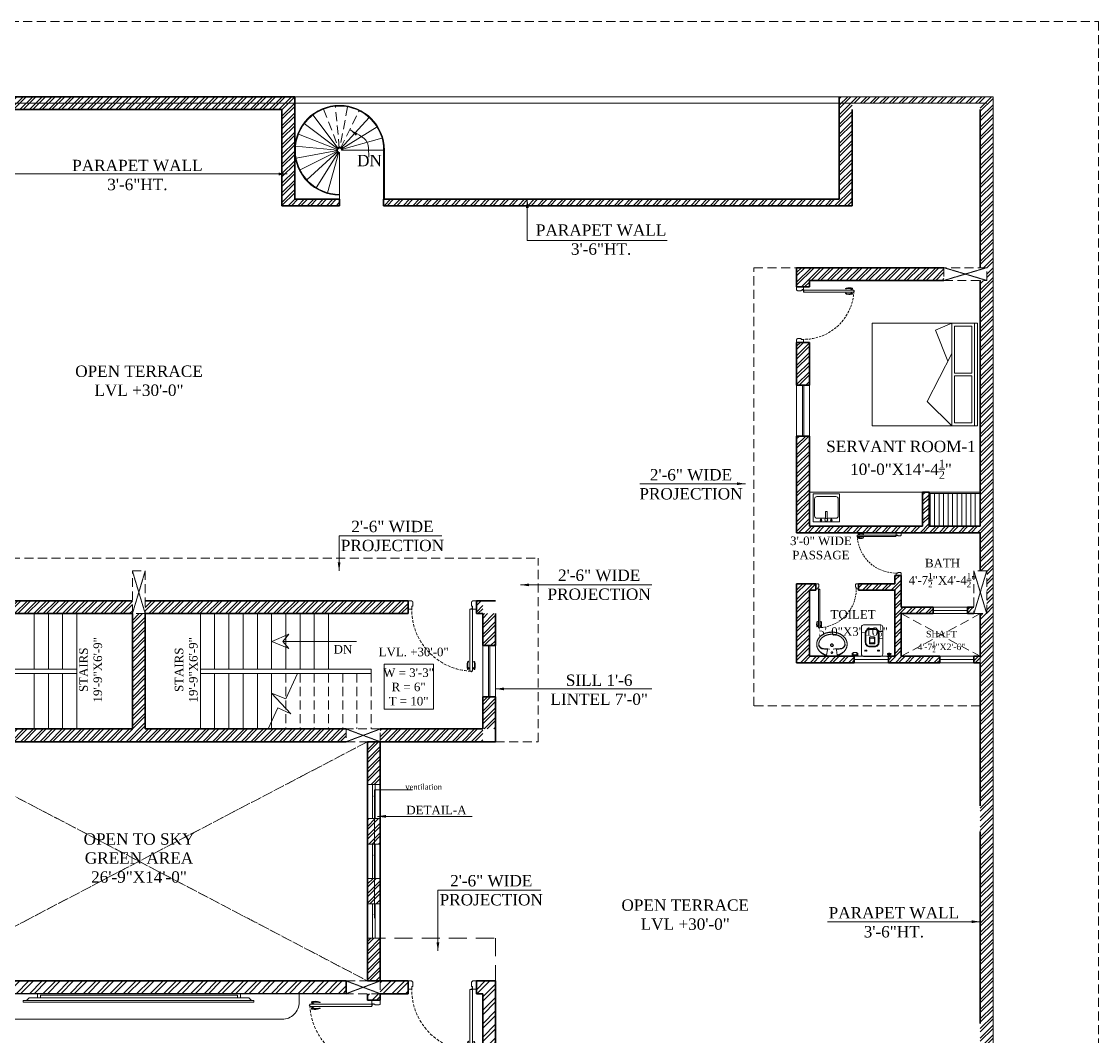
# Model space of a CAD drawing. Header units: inches. Extents: x -61 to 4103, y -308 to 989.
# Drawn here: x 3347 to 4103, y 276 to 989 of the extents above; entities that cross this region are included whole.
import ezdxf

# ---------------------------------------------------------------- set-up
doc = ezdxf.new("R2010")
doc.units = ezdxf.units.IN
doc.set_wipeout_variables(frame=1)
for name, pattern in [('$0$$0$$0$HIDDEN', [9.525, 6.35, -3.175]), ('$2$$0$HIDDEN', [0.375, 0.25, -0.125]), ('AR-01-R0-COLUMN  LAYOUT$0$$0$HIDDEN', [0.375, 0.25, -0.125]), ('AR-01-R0-COLUMN  LAYOUT$0$$2$$0$HIDDEN', [0.375, 0.25, -0.125]), ('AR-01-R0-COLUMN LAYOUT$0$HIDDEN', [9.525, 6.35, -3.175])]:
    doc.linetypes.add(name, pattern=pattern)
doc.layers.get('0').update_dxf_attribs({"lineweight": 0})
for name, color, linetype, lineweight in [('A-DOOR', 34, 'Continuous', 13), ('A-FIXTURE', 30, 'Continuous', 13), ('A-HATCH', 8, 'Continuous', 0), ('A-PROJECTION', 4, '$0$$0$$0$HIDDEN', 9), ('A-RAILING', 120, 'Continuous', 13), ('A-STAIR', 5, 'Continuous', 9), ('A-TEXT', 2, 'Continuous', 13), ('A-WALL', 1, 'Continuous', 35), ('A-WINDOW', 4, 'Continuous', 9), ('AR-01-R0-COLUMN  LAYOUT$0$A-COMMON WALL', 1, 'Continuous', 0), ('AR-01-R0-COLUMN  LAYOUT$0$A-HIDDEN', 8, 'AR-01-R0-COLUMN  LAYOUT$0$$2$$0$HIDDEN', 9), ('AR-01-R0-COLUMN  LAYOUT$0$S-COLUMN TERRACE FLOOR HIDDEN', 8, 'AR-01-R0-COLUMN  LAYOUT$0$$0$HIDDEN', 9), ('AR-01-R0-COLUMN LAYOUT$0$S-BEAM PLINTH', 3, 'AR-01-R0-COLUMN LAYOUT$0$HIDDEN', 9)]:
    doc.layers.add(name, color=color, linetype=linetype, lineweight=lineweight)
doc.layers.add('A-FURNITURE', color=35, linetype='Continuous', lineweight=13, true_color=0xab6a54)
doc.styles.add('$0$$0$STYLE1', font='romantic.ttf', dxfattribs={"height": 6})
doc.styles.add('$1$$0$STYLE1', font='romantic.ttf', dxfattribs={"height": 6})
doc.styles.get("Standard").update_dxf_attribs({"font": 'arial.ttf', "height": 9})
doc.dimstyles.get("Standard").update_dxf_attribs({"dimtxt": 18, "dimasz": 6, "dimexe": 0, "dimexo": 6, "dimgap": 0.09, "dimtad": 0, "dimtih": 1, "dimtoh": 1, "dimdec": 1, "dimzin": 0, "dimdsep": 46, "dimlunit": 4, "dimtxsty": 'Standard', "dimblk": 'OBLIQUE', "dimcen": 0.09, "dimclrd": 256, "dimclre": 256, "dimclrt": 256, "dimadec": 0, "dimazin": 0, "dimtfac": 1, "dimtdec": 1, "dimtofl": 0, "dimtmove": 1, "dimatfit": 3, "dimfxl": 1, "dimtolj": 1, "dimtzin": 0, "dimlwd": -1, "dimlwe": -1, "dimarcsym": 0})
pattern_1 = [(45, (2829.263, -0.0001), (-3.367596, 3.367596), []), (45, (2831.508, -0.0001), (-3.367596, 3.367596), [])]

# ---------------------------------------------------------------- blocks, each defined once
blk = doc.blocks.new('$1$$0$handle_')
for p, q in [((-0.75, 0), (0.75, 0)), ((-3.84, -0.87), (-3.85, -0.92)), ((-0.75, -0.13), (-0.75, 0)), ((-0.75, -0.13), (0.75, -0.13)), ((-0.31, -0.13), (-0.31, -0.13)), ((0.3, -0.96), (-0.3, -0.96)), ((-0.29, -0.15), (0.29, -0.15)), ((-0.25, -0.9), (-0.25, -0.15)), ((-0.25, -0.9), (0.25, -0.9)), ((0.25, -0.9), (0.25, -0.15)), ((0.3, -0.96), (0.34, -0.95)), ((0.31, -0.13), (0.31, -0.13)), ((0.65, -1.05), (0.65, -1.23)), ((0.75, -0.13), (0.75, 0))]:
    blk.add_line(p, q)
for centre, radius, start, end in [((-3.78, -0.93), 0.0769, 167.6781, 262.0686), ((-3.77, -0.88), 0.0769, 88.2493, 167.6781), ((-0.3, -1.42), 0.464, 90.2821, 130.7273), ((-0.29, -0.13), 0.0185, 180, 270), ((-0.25, -0.96), 0.0532, 90, 180), ((0.25, -0.96), 0.0532, 0, 90), ((0.29, -0.13), 0.0185, 270, 360), ((0.42, -1.42), 0.478, 67.3956, 98.7522), ((0.57, -1.23), 0.0769, 278.1759, 360), ((0.57, -1.05), 0.0769, 360, 67.3956)]:
    blk.add_arc(centre, radius, start, end)
for points, knots in [([(0.58, -1.31), (0.24, -1.36), (-0.53, -1.5), (-2.81, -1.58), (-3.62, -1.04), (-3.78, -1.01), (-3.79, -1.01)], [0.064651, 0.064651, 0.064651, 0.064651, 0.450521, 1.832326, 2.246212, 2.27179, 2.27179, 2.27179, 2.27179]), ([(-0.6, -1.07), (-0.61, -1.07), (-0.62, -1.07), (-0.77, -1.09), (-0.93, -1.1), (-2.42, -1.12), (-2.75, -1.11), (-3.06, -1.04), (-3.11, -1.02), (-3.21, -0.99), (-3.25, -0.97), (-3.37, -0.91), (-3.43, -0.88), (-3.56, -0.84), (-3.61, -0.82), (-3.7, -0.81), (-3.73, -0.81), (-3.77, -0.81)], [0.667145, 0.667145, 0.667145, 0.667145, 0.681098, 0.681098, 1.004571, 1.004571, 1.651515, 1.651515, 1.812419, 1.812419, 1.988171, 1.988171, 2.163922, 2.163922, 2.251194, 2.251194, 2.323653, 2.323653, 2.323653, 2.323653])]:
    blk.add_open_spline(points, degree=3, knots=knots)
blk = doc.blocks.new("$1$$0$d3'")
at = {"layer": 'A-DOOR'}
for p, q in [((-3.36, 4.49), (-3.36, 37.09)), ((-2.11, 37.09), (-3.36, 37.09)), ((-2.58, 37.09), (-2.58, 37.43)), ((-2.11, 4.49), (-2.11, 37.09)), ((-36, 0), (-36, 4.4)), ((-34.03, 4.4), (-36, 4.4)), ((-34.03, 0), (-36, 0)), ((-34.03, 4.4), (-34.03, 2.9)), ((-34.03, 2.9), (-33.53, 2.9)), ((-34.03, 0.14), (-34.03, 0)), ((-33.53, 0.5), (-33.67, 0.5)), ((-33.53, 2.9), (-33.53, 0.5)), ((-3.36, 4.49), (-2.11, 4.49)), ((-2.03, 2.9), (-2.53, 2.9)), ((-2.53, 2.9), (-2.53, 0.5)), ((-2.53, 0.5), (-2.4, 0.5)), ((-2.03, 4.4), (-2.03, 2.9)), ((-2.03, 0.14), (-2.03, 0)), ((-2.03, 0), (0, 0)), ((-2, 4.4), (0, 4.4)), ((-0.75, 4.4), (-0.75, 4.4)), ((-0.75, 4.4), (-0.75, 4.4)), ((0, 0), (0, 4.4))]:
    blk.add_line(p, q, dxfattribs=at)
at = {"layer": 'A-DOOR', "lineweight": -3}
for p, q in [((-35.5, 4.4), (-35.5, 4.4)), ((-2.08, 4.49), (-2.95, 4.49)), ((-2.95, 4.47), (-2.95, 4.49)), ((-2.08, 4.47), (-2.95, 4.47)), ((-2.02, 4.41), (-2.02, 3.54)), ((-2.02, 3.54), (-2, 3.54)), ((-2, 4.41), (-2, 3.54))]:
    blk.add_line(p, q, dxfattribs=at)
blk.add_circle((-2.02, 4.47), 0.0663, dxfattribs=at)
at = {"layer": 'A-DOOR', "linetype": '$2$$0$HIDDEN', "ltscale": 6}
blk.add_arc((-1.47, 4.55), 32.56, 92.2361, 180.2684, dxfattribs=at)
at = {"layer": 'A-DOOR'}
for centre, radius, start, end in [((-2.58, 37.09), 0.337, 90, 180), ((-34.03, 0.5), 0.362, 270, 0), ((-2.03, 0.5), 0.362, 180, 270)]:
    blk.add_arc(centre, radius, start, end, dxfattribs=at)
at = {"layer": 'A-DOOR', "extrusion": (0, 0, -1), "zscale": -1, "rotation": 90}
blk.add_blockref('$1$$0$handle_', (3.36, 35.59), dxfattribs=at)
at = {"layer": 'A-DOOR', "rotation": 90}
blk.add_blockref('$1$$0$handle_', (-2.11, 35.59), dxfattribs=at)
blk = doc.blocks.new('_Oblique')
at = {"color": 0, "linetype": 'ByBlock', "lineweight": -2}
blk.add_line((-0.5, -0.5), (0.5, 0.5), dxfattribs=at)
blk = doc.blocks.new('A$C06385EDA')
at = {"color": 2}
for p, q in [((0, 10), (4.17, 5)), ((11.84, 5), (0, 10)), ((0, 0), (4.17, 5)), ((11.84, 5), (0, 0))]:
    blk.add_line(p, q, dxfattribs=at)
blk = doc.blocks.new('$0$A$C416C59BA')
at = {"layer": 'A-FIXTURE'}
for p, q in [((0.53, 0), (0.53, 0.6)), ((0.53, 0.6), (1.092, 0.6)), ((0.56, 0.47), (0.56, 0.11)), ((0.61, 0.52), (0.793, 0.52)), ((0.689, 0.576), (0.726, 0.576)), ((0.689, 0.576), (0.704, 0.525)), ((0.704, 0.525), (0.712, 0.525)), ((0.726, 0.576), (0.712, 0.525)), ((0.793, 0.535), (0.793, 0.377)), ((0.833, 0.377), (0.833, 0.535)), ((0.833, 0.52), (1.012, 0.52)), ((0.907, 0.576), (0.921, 0.525)), ((0.944, 0.576), (0.907, 0.576)), ((0.929, 0.525), (0.921, 0.525)), ((0.944, 0.576), (0.929, 0.525)), ((1.062, 0.47), (1.062, 0.11)), ((1.092, 0), (1.092, 0.6)), ((0.793, 0.377), (0.833, 0.377)), ((1.012, 0.06), (0.61, 0.06)), ((0.53, 0), (1.092, 0))]:
    blk.add_line(p, q, dxfattribs=at)
blk.add_circle((0.813, 0.557), 0.03, dxfattribs=at)
for centre, start, end in [((0.61, 0.47), 90, 180), ((1.012, 0.47), 0, 90), ((0.61, 0.11), 180, 270), ((1.012, 0.11), 270, 0)]:
    blk.add_arc(centre, 0.05, start, end, dxfattribs=at)
blk = doc.blocks.new('6X5 BED')
for p, q in [((51594.69, -8410.76), (51522.69, -8410.76)), ((51522.69, -8410.76), (51522.69, -8484.76)), ((51594.69, -8410.76), (51594.69, -8484.76)), ((51594.69, -8412.76), (51522.69, -8412.76)), ((51557.69, -8414.76), (51524.69, -8414.76)), ((51524.69, -8414.76), (51524.69, -8426.76)), ((51557.69, -8414.76), (51557.69, -8426.76)), ((51559.69, -8414.76), (51559.69, -8426.76)), ((51592.69, -8414.76), (51559.69, -8414.76)), ((51592.69, -8414.76), (51592.69, -8426.76)), ((51557.69, -8426.76), (51524.69, -8426.76)), ((51592.69, -8426.76), (51559.69, -8426.76)), ((51594.69, -8428.76), (51522.69, -8428.76)), ((51527.67, -8440.3), (51522.69, -8428.76)), ((51549.3, -8431.55), (51527.67, -8440.3)), ((51577.6, -8446.05), (51543.86, -8428.76)), ((51594.69, -8428.76), (51577.6, -8446.05)), ((51594.69, -8484.76), (51522.69, -8484.76))]:
    blk.add_line(p, q)
blk = doc.blocks.new('$0$AK-BASE PLANS$0$$0$$0$aalisie dot')
at = {"ltscale": 0.6}
for p, q in [((326403.3, 156595.6), (326409.2, 156595.6)), ((326406.4, 156598.9), (326406.4, 156592.2)), ((326410.4, 156595.6), (326416.4, 156595.6)), ((326413.6, 156598.9), (326413.6, 156592.2)), ((326472.3, 156595.6), (326478.3, 156595.6)), ((326475.4, 156598.9), (326475.4, 156592.2)), ((326479.5, 156595.6), (326485.4, 156595.6)), ((326482.6, 156598.9), (326482.6, 156592.2))]:
    blk.add_line(p, q, dxfattribs=at)
for points in [[(326399.1, 156626.5), (326490.5, 156626.5, -0.414214), (326502.5, 156614.5), (326502.5, 156468.6, -0.414214), (326490.5, 156456.6), (326399.1, 156456.6, -0.414214), (326387.1, 156468.6), (326387.1, 156614.5, -0.414214)], [(326431.4, 156575.1), (326457.7, 156575.1, -0.414214), (326481.7, 156551.1), (326481.7, 156500.8, -0.414214), (326457.7, 156476.8), (326431.4, 156476.8, -0.414214), (326407.4, 156500.8), (326407.4, 156551.1, -0.414214)], [(326431.4, 156571.3), (326457.7, 156571.3, -0.414214), (326477.9, 156551.1), (326477.9, 156500.8, -0.414214), (326457.7, 156480.7), (326431.4, 156480.7, -0.414214), (326411.3, 156500.8), (326411.3, 156551.1, -0.414214)], [(326432.7, 156559.4), (326456.6, 156559.4, -0.414214), (326459.6, 156556.4), (326459.6, 156527.5, -0.414214), (326453.6, 156521.5), (326435.7, 156521.5, -0.414214), (326429.7, 156527.5), (326429.7, 156556.4, -0.414214)], [(326435.1, 156553.4), (326454.1, 156553.5, -0.415414), (326457.1, 156550.5), (326457.1, 156533.6, -0.413014), (326451.1, 156527.6), (326438.1, 156527.6, -0.415414), (326432.1, 156533.6), (326432.1, 156550.4, -0.413014)]]:
    blk.add_lwpolyline(points, format="xyb", close=True, dxfattribs=at)
for centre in [(326406.4, 156595.6), (326413.6, 156595.6), (326475.4, 156595.6), (326482.6, 156595.6)]:
    blk.add_circle(centre, 2.41, dxfattribs=at)
blk = doc.blocks.new('$0$AK-BASE PLANS$0$$0$$0$Health Faucet-plan')
for p, q in [((0, 51), (70, 51)), ((12, 44), (57, 44)), ((25, 16), (19, 16)), ((25, 10), (19, 10)), ((47, 32), (23, 32)), ((44, 16), (51, 16)), ((44, 10), (51, 10))]:
    blk.add_line(p, q)
blk.add_lwpolyline([(25, 25), (25, 0), (44, 0), (44, 25)], close=True)
for centre in [(13, 13), (35, 13), (57, 13)]:
    blk.add_circle(centre, 7.1)
for centre, start, end in [((-10, 16), 15.2551, 74.7449), ((79, 16), 105.2551, 164.7449)]:
    blk.add_arc(centre, 36.2, start, end)
blk = doc.blocks.new('$0$AK-BASE PLANS$0$$0$$0$A$C0BFF59D6')
at = {"linetype": 'Continuous'}
blk.add_wipeout([(19, 9), (75, 9), (75, 28), (71, 28), (71, 32), (93, 32), (93, 118), (38, 118), (38, 32), (61, 32), (61, 28), (56, 28), (56, 19), (19, 19), (19, 131), (56, 131), (56, 122), (61, 122), (61, 118), (71, 118), (71, 122), (75, 122), (75, 141), (19, 141), (19, 150), (0, 150), (0, 0), (19, 0)], dxfattribs=at)
for p, q in [((19, 141), (75, 141)), ((56, 131), (19, 131)), ((56, 19), (19, 19)), ((19, 9), (75, 9)), ((56, 122), (56, 131)), ((75, 122), (56, 122)), ((56, 28), (56, 19)), ((75, 28), (56, 28)), ((61, 122), (61, 118)), ((61, 32), (61, 28)), ((71, 122), (71, 118)), ((71, 32), (71, 28)), ((75, 141), (75, 122)), ((75, 9), (75, 28))]:
    blk.add_line(p, q)
for points in [[(19, 150), (0, 150), (0, 0), (19, 0)], [(93, 32), (38, 32), (38, 118), (93, 118)]]:
    blk.add_lwpolyline(points, close=True)
blk = doc.blocks.new('$0$AK-BASE PLANS$0$$0$$0$WA. CLOSET')
at = {"ltscale": 0.7, "extrusion": (0, 0, -1), "xscale": 0.1299411421641707, "yscale": 0.1299411421641707, "zscale": -0.1299411421641707, "rotation": 90}
blk.add_blockref('$0$AK-BASE PLANS$0$$0$$0$aalisie dot', (624743.16, 645475.92), dxfattribs=at)
at = {"ltscale": 0.7, "extrusion": (0, 0, -1), "xscale": 0.0299828199204082, "yscale": 0.0299828199204082, "zscale": -0.0299828199204082, "rotation": 359.9999767286116}
blk.add_blockref('$0$AK-BASE PLANS$0$$0$$0$A$C0BFF59D6', (604390.94, 687904.28), dxfattribs=at)
at = {"ltscale": 0.7, "xscale": 0.0449742297225058, "yscale": 0.0449742297225058, "zscale": 0.0449742297225058, "rotation": 270}
blk.add_blockref('$0$AK-BASE PLANS$0$$0$$0$Health Faucet-plan', (-604393.22, 687884.1), dxfattribs=at)
blk = doc.blocks.new('$1$$0$DC XVS')
at = {"linetype": '$2$$0$HIDDEN', "ltscale": 20}
blk.add_lwpolyline([(42965.79, -4769.5, -0.120605), (42968.95, -4770.26, -0.10507), (42971.81, -4772.61, -0.088649), (42973.64, -4775.97, -0.079738), (42974.32, -4780.16, -0.079738), (42973.66, -4784.36, -0.088649), (42971.85, -4787.73, -0.10507), (42968.99, -4790.09, -0.120605), (42965.84, -4790.87, -0.120605), (42962.69, -4790.11, -0.10507), (42959.82, -4787.75, -0.088649), (42958, -4784.39, -0.079738), (42957.32, -4780.2, -0.079738), (42957.98, -4776.01, -0.088649), (42959.79, -4772.64, -0.10507), (42962.65, -4770.27, -0.120605)], format="xyb", close=True, dxfattribs=at)
for points in [[(42966.19, -4789.36, -0.017243), (42965.84, -4789.37, -0.120605), (42963.38, -4788.78, -0.10507), (42961, -4786.82, -0.088649), (42959.42, -4783.92, -0.079738), (42958.82, -4780.2, -0.079738), (42959.41, -4776.48, -0.088649), (42960.97, -4773.57, -0.10507), (42963.34, -4771.6, -0.120605), (42965.8, -4771, -0.120605)], [(42971.32, -4772.31, -0.016805), (42971.7, -4772.76, -0.092161), (42973.52, -4776.2, -0.435128), (42973.39, -4776.43), (42969.68, -4776.98, -0.396344), (42969.27, -4776.55, 0.011856), (42969.06, -4773.81, 0.340407), (42965.81, -4770.81)], [(42971.32, -4788.06, 0.016805), (42971.7, -4787.61, 0.092161), (42973.52, -4784.17, 0.435128), (42973.39, -4783.93), (42969.68, -4783.39, 0.44775), (42969.3, -4783.66, -0.015365), (42969.02, -4786.93, -0.272514), (42966.23, -4789.54, -0.272514)]]:
    blk.add_lwpolyline(points, format="xyb", dxfattribs=at)
for centre, radius in [((42966.47, -4780.14), 0.991), ((42966.47, -4780.14), 0.789), ((42971.72, -4780.18), 0.542)]:
    blk.add_circle(centre, radius, dxfattribs=at)
for centre, radius, start, end in [((42965.51, -4774.37), 3.38, 1.28142, 85.12254), ((42908.69, -4780.33), 60.51, 353.78767, 5.7231), ((42965.4, -4785.87), 3.58, 282.72971, 343.70469)]:
    blk.add_arc(centre, radius, start, end, dxfattribs=at)

msp = doc.modelspace()

# ---------------------------------------------------------------- hatches: boundary and pattern name
at = {"layer": 'A-HATCH'}
h = msp.add_hatch(dxfattribs=at)
h.set_pattern_fill('ANSI32,_O', color=256, scale=0.5)
h.set_pattern_definition(pattern_1)
h.paths.add_polyline_path([(3004.76, 864.19), (3325.76, 864.19), (3325.76, 936.19), (3538.63, 936.19), (3538.63, 864.19), (3570.13, 864.19), (3570.13, 859.69), (3529.63, 859.69), (3529.63, 927.19), (3334.76, 927.19), (3334.76, 859.69), (3004.76, 859.69)])
h = msp.add_hatch(dxfattribs=at)
h.set_pattern_fill('ANSI32,_O', color=256, scale=0.5)
h.set_pattern_definition(pattern_1)
h.paths.add_polyline_path([(3994.76, 816.19), (3891.26, 816.19), (3891.26, 802.69), (3900.26, 802.69), (3900.26, 807.19), (3994.76, 807.19)])
h = msp.add_hatch(dxfattribs=at)
h.set_pattern_fill('ANSI32,_O', color=256, scale=0.5)
h.set_pattern_definition([(45, (2829.263, 49.25), (-3.367596, 3.367596), []), (45, (2831.508, 49.25), (-3.367596, 3.367596), [])])
h.paths.add_polyline_path([(3891.26, 733.69), (3900.26, 733.69), (3900.26, 763.69), (3891.26, 763.69)])
h = msp.add_hatch(dxfattribs=at)
h.set_pattern_fill('ANSI31', color=256, angle=45)
h.set_pattern_definition([(90, (2829.263, -0.0001), (-3.175, 7e-16), [])])
h.paths.add_polyline_path([(4020.26, 657.55), (3984.26, 657.55), (3984.26, 634.55), (4020.26, 634.55)])
h = msp.add_hatch(dxfattribs=at)
h.set_pattern_fill('ANSI32,_O', color=256, scale=0.5)
h.set_pattern_definition([(45, (2836.763, -0.0001), (-3.367596, 3.367596), []), (45, (2839.008, -0.0001), (-3.367596, 3.367596), [])])
edge = h.paths.add_edge_path()
edge.add_line((3931.76, 543.19), (3931.76, 538.69))
edge.add_line((3891.26, 538.69), (3931.76, 538.69))
edge.add_line((3891.26, 538.69), (3891.26, 594.19))
edge.add_line((3891.26, 594.19), (3904.76, 594.19))
edge.add_line((3904.76, 594.19), (3904.76, 589.69))
edge.add_line((3900.26, 589.69), (3904.76, 589.69))
edge.add_line((3900.26, 589.69), (3900.26, 543.19))
edge.add_line((3900.26, 543.19), (3931.76, 543.19))
h = msp.add_hatch(dxfattribs=at)
h.set_pattern_fill('ANSI32,_O', color=256, scale=0.5)
h.set_pattern_definition(pattern_1)
h.paths.add_polyline_path([(3240.26, 573.19), (3424.63, 573.19), (3424.63, 582.19), (3240.26, 582.19)])
h.paths.add_polyline_path([(3433.63, 582.19), (3618.26, 582.19), (3618.26, 573.19), (3433.63, 573.19)])
h = msp.add_hatch(dxfattribs=at)
h.set_pattern_fill('ANSI32,_O', color=256, scale=0.5)
h.set_pattern_definition(pattern_1)
h.paths.add_polyline_path([(3666.26, 573.19), (3670.76, 573.19), (3670.76, 582.19), (3666.26, 582.19)])
h.paths.add_polyline_path([(3670.76, 550.69), (3679.76, 550.69), (3679.76, 573.19), (3670.76, 573.19)])
h.paths.add_polyline_path([(3670.76, 514.69), (3679.76, 514.69), (3679.76, 492.19), (3670.76, 492.19)])
h.paths.add_polyline_path([(3598.76, 492.17), (3670.76, 492.17), (3670.76, 483.19), (3598.76, 483.19)])
h = msp.add_hatch(dxfattribs=at)
h.set_pattern_fill('ANSI32,_O', color=256, scale=0.5)
h.set_pattern_definition(pattern_1)
h.paths.add_polyline_path([(4011.26, 577.69), (4015.76, 577.69), (4015.76, 573.19), (4011.26, 573.19)])
h = msp.add_hatch(dxfattribs=at)
h.set_pattern_fill('ANSI32,_O', color=256, scale=0.5)
h.set_pattern_definition(pattern_1)
h.paths.add_polyline_path([(3283.76, 483.19), (3574.76, 483.17), (3574.76, 492.17), (3433.63, 492.19), (3433.63, 573.19), (3424.63, 573.19), (3424.63, 492.19), (3283.76, 492.19)])
h = msp.add_hatch(dxfattribs=at)
h.set_pattern_fill('ANSI32,_O', color=256, scale=0.5)
h.set_pattern_definition(pattern_1)
h.paths.add_polyline_path([(4029.26, 0), (4029.26, 538.69), (4020.26, 538.69), (4020.26, 0)])
h = msp.add_hatch(dxfattribs=at)
h.set_pattern_fill('ANSI32,_O', color=256, scale=0.5)
h.set_pattern_definition(pattern_1)
h.paths.add_polyline_path([(3598.76, 483.17), (3589.76, 483.17), (3589.76, 453.23), (3598.76, 453.23)])
h = msp.add_hatch(dxfattribs=at)
h.set_pattern_fill('ANSI32,_O', color=256, scale=0.5)
h.set_pattern_definition(pattern_1)
h.paths.add_polyline_path([(3598.76, 429.23), (3589.76, 429.23), (3589.76, 411.23), (3598.76, 411.23)])
h = msp.add_hatch(dxfattribs=at)
h.set_pattern_fill('ANSI32,_O', color=256, scale=0.5)
h.set_pattern_definition(pattern_1)
h.paths.add_polyline_path([(3598.76, 387.23), (3589.76, 387.23), (3589.76, 369.23), (3598.76, 369.23)])
h = msp.add_hatch(dxfattribs=at)
h.set_pattern_fill('ANSI32,_O', color=256, scale=0.5)
h.set_pattern_definition(pattern_1)
h.paths.add_polyline_path([(3598.76, 345.23), (3589.76, 345.23), (3589.76, 315.23), (3598.76, 315.23)])
h = msp.add_hatch(dxfattribs=at)
h.set_pattern_fill('ANSI32,_O', color=256, scale=0.7)
h.set_pattern_definition([(45, (2829.263, -0.0001), (-4.714634, 4.714634), []), (45, (2832.406, -0.0001), (-4.714634, 4.714634), [])])
h.paths.add_polyline_path([(3429.26, 315.21), (3283.76, 315.19), (3283.76, 306.23), (3429.26, 306.25)])
h.paths.add_polyline_path([(3574.76, 315.23), (3429.26, 315.21), (3429.26, 306.25), (3574.76, 306.23)])
h = msp.add_hatch(dxfattribs=at)
h.set_pattern_fill('ANSI32,_O', color=256, scale=0.7)
h.set_pattern_definition([(45, (2829.263, -0.0001), (-4.714634, 4.714634), []), (45, (2832.406, -0.0001), (-4.714634, 4.714634), [])])
h.paths.add_polyline_path([(3589.76, 253.69), (3589.76, 213.19), (3598.76, 213.19), (3598.76, 253.69)])
h.paths.add_polyline_path([(3598.76, 306.23), (3618.26, 306.23), (3618.26, 315.19), (3598.76, 315.19)])
h.paths.add_polyline_path([(3589.76, 301.69), (3598.76, 301.69), (3598.76, 306.23), (3589.76, 306.23)])
edge = h.paths.add_edge_path()
edge.add_line((3679.76, 315.19), (3666.26, 315.19))
edge.add_line((3666.26, 315.19), (3666.26, 306.19))
edge.add_line((3666.26, 306.19), (3670.76, 306.19))
edge.add_line((3670.76, 306.19), (3670.76, 213.19))
edge.add_line((3670.76, 213.19), (3679.76, 213.19))
edge.add_line((3679.76, 213.19), (3679.76, 315.19))

# ---------------------------------------------------------------- linework, layer by layer
at = {"layer": 'A-FIXTURE'}
msp.add_line((3979.76, 658.55), (3900.26, 658.55), dxfattribs=at)
at = {"layer": 'A-FURNITURE'}
for p, q in [((3984.26, 658.55), (4020.26, 658.55)), ((3984.26, 657.55), (4020.26, 657.55)), ((3541.76, 300.23), (3541.76, 306.23)), ((3328.76, 288.26), (3529.76, 288.23))]:
    msp.add_line(p, q, dxfattribs=at)
msp.add_lwpolyline([(3508.31, 301.35), (3350.22, 301.35), (3352.18, 303.31), (3506.35, 303.31), (3508.31, 301.35)], dxfattribs=at)
for points in [[(3358.05, 303.31), (3358.05, 306.25), (3500.48, 306.25), (3500.48, 303.31), (3498.52, 303.31), (3498.52, 305.27), (3360, 305.27), (3360, 303.31)], [(3347.87, 301.35), (3347.87, 300.38), (3509.87, 300.38), (3509.87, 301.35)]]:
    msp.add_lwpolyline(points, close=True, dxfattribs=at)
msp.add_arc((3529.76, 300.23), 12, 269.9925, 0, dxfattribs=at)
at = {"layer": 'A-HATCH', "linetype": '$0$$0$$0$HIDDEN'}
for p, q in [((3964.76, 573.19), (4020.26, 543.19)), ((4020.26, 573.19), (3964.76, 543.19)), ((3268.76, 483.19), (3589.76, 315.19)), ((3589.76, 483.19), (3268.76, 315.19))]:
    msp.add_line(p, q, dxfattribs=at)
at = {"layer": 'A-PROJECTION'}
for p, q in [((3148.76, 612.19), (3709.76, 612.19)), ((3709.76, 483.19), (3709.76, 612.19)), ((3679.76, 483.19), (3709.76, 483.19))]:
    msp.add_line(p, q, dxfattribs=at)
at = {"layer": 'A-PROJECTION', "linetype": '$0$$0$$0$HIDDEN', "ltscale": 2}
msp.add_lwpolyline([(3589.76, 315.23), (3589.76, 345.23), (3679.76, 345.23), (3679.73, 315.19)], dxfattribs=at)
at = {"layer": 'A-RAILING', "color": 251}
for p, q in [((3593.26, 453.23), (3593.26, 429.23)), ((3595.26, 453.23), (3595.26, 429.23)), ((3593.26, 411.23), (3593.26, 387.23)), ((3595.26, 411.23), (3595.26, 387.23)), ((3593.26, 369.23), (3593.26, 345.23)), ((3595.26, 369.23), (3595.26, 345.23))]:
    msp.add_line(p, q, dxfattribs=at)
at = {"layer": 'A-RAILING'}
for points in [[(3265.63, 534.19), (3385.63, 534.19), (3385.63, 531.19), (3265.63, 531.19)], [(3592.4, 531.19), (3472.4, 531.19), (3472.4, 534.19), (3592.4, 534.19)]]:
    msp.add_lwpolyline(points, close=True, dxfattribs=at)
at = {"layer": 'A-RAILING', "color": 251}
for points in [[(3589.76, 429.23), (3589.76, 453.23), (3598.76, 453.23), (3598.76, 429.23)], [(3589.76, 387.23), (3589.76, 411.23), (3598.76, 411.23), (3598.76, 387.23)], [(3589.76, 345.23), (3589.76, 369.23), (3598.76, 369.23), (3598.76, 345.23)]]:
    msp.add_lwpolyline(points, close=True, dxfattribs=at)
at = {"layer": 'A-STAIR'}
for p, q in [((3569.22, 899.89), (3551.45, 923.43)), ((3545.39, 917.37), (3568.93, 899.59)), ((3571.14, 899.8), (3591.01, 921.6)), ((3568.73, 899.23), (3541.22, 909.89)), ((3571.4, 899.48), (3596.48, 915.01)), ((3539.26, 901.55), (3568.63, 898.83)), ((3571.57, 899.1), (3599.94, 907.17)), ((3568.65, 898.41), (3539.66, 892.99)), ((3542.38, 884.87), (3568.79, 898.02)), ((3569.02, 897.68), (3547.22, 877.8)), ((3553.81, 872.33), (3569.34, 897.41)), ((3569.72, 897.25), (3561.64, 868.87)), ((3570.13, 864.19), (3570.13, 897.19)), ((3571.63, 898.69), (3601.63, 898.69)), ((3601.13, 898.69), (3601.13, 864.19)), ((3601.63, 898.69), (3601.63, 864.19)), ((3355.63, 534.19), (3355.63, 573.19)), ((3365.63, 534.19), (3365.63, 573.19)), ((3375.63, 534.19), (3375.63, 573.19)), ((3385.63, 534.19), (3385.63, 573.19)), ((3472.4, 534.19), (3472.4, 573.19)), ((3482.4, 534.19), (3482.4, 573.19)), ((3492.4, 534.19), (3492.4, 573.19)), ((3502.4, 534.19), (3502.4, 573.19)), ((3512.4, 534.19), (3512.4, 573.19)), ((3522.4, 534.19), (3522.4, 573.19)), ((3532.4, 534.19), (3532.4, 573.19)), ((3542.4, 534.19), (3542.4, 573.19)), ((3552.4, 534.19), (3552.4, 573.19)), ((3562.4, 534.19), (3562.4, 573.19)), ((3355.63, 531.19), (3355.63, 492.19)), ((3365.63, 531.19), (3365.63, 492.19)), ((3375.63, 531.19), (3375.63, 492.19)), ((3385.63, 531.19), (3385.63, 492.19)), ((3472.4, 531.19), (3472.4, 492.19)), ((3482.4, 531.19), (3482.4, 492.19)), ((3492.4, 531.19), (3492.4, 492.19)), ((3502.4, 531.19), (3502.4, 492.19)), ((3512.4, 531.19), (3512.4, 492.19)), ((3522.4, 531.19), (3522.4, 492.19))]:
    msp.add_line(p, q, dxfattribs=at)
at = {"layer": 'A-STAIR', "linetype": '$0$$0$$0$HIDDEN'}
for p, q in [((3558.93, 927.6), (3569.59, 900.09)), ((3569.99, 900.18), (3567.27, 929.56)), ((3575.82, 929.16), (3570.4, 900.16)), ((3570.8, 900.03), (3583.95, 926.44)), ((3532.4, 531.19), (3532.4, 492.19)), ((3542.4, 531.19), (3542.4, 492.19)), ((3552.4, 531.19), (3552.4, 492.19)), ((3562.4, 531.19), (3562.4, 492.19)), ((3572.4, 531.19), (3572.4, 492.19)), ((3582.4, 531.19), (3582.4, 492.19)), ((3592.4, 531.19), (3592.4, 492.19))]:
    msp.add_line(p, q, dxfattribs=at)
at = {"layer": 'A-STAIR'}
for radius in [31.5, 31, 1.5]:
    msp.add_arc((3570.13, 898.69), radius, 0, 270, dxfattribs=at)
at = {"layer": 'A-TEXT'}
msp.add_line((3594.6, 449.49), (3621.5, 449.49), dxfattribs=at)
for points in [[(3530.27, 553.69), (3582.15, 553.69), (3582.15, 553.69)], [(3540.55, 531.19), (3532.4, 513.42), (3522.4, 517.36), (3535.94, 502.84), (3526.83, 506.96), (3519.96, 492.19)]]:
    msp.add_lwpolyline(points, dxfattribs=at)
msp.add_lwpolyline([(3601.55, 537.78), (3636.21, 537.78), (3636.21, 506.11), (3601.55, 506.11)], close=True, dxfattribs=at)
at = {"layer": 'A-WALL'}
for p, q in [((3538.63, 936.19), (3325.76, 936.19)), ((3538.63, 936.19), (3538.63, 864.19)), ((3921.19, 864.19), (3921.19, 936.19)), ((3529.63, 927.19), (3334.76, 927.19)), ((3529.63, 927.19), (3529.63, 859.69)), ((3930.19, 859.69), (3930.19, 927.19)), ((4020.26, 816.19), (4020.26, 927.19)), ((3570.13, 864.19), (3538.63, 864.19)), ((3570.13, 864.19), (3570.13, 859.69)), ((3921.19, 864.19), (3601.13, 864.19)), ((3601.13, 864.19), (3601.13, 859.69)), ((3570.13, 859.69), (3529.63, 859.69)), ((3930.19, 859.69), (3601.13, 859.69)), ((3891.26, 802.69), (3891.26, 816.19)), ((3994.76, 816.19), (3891.26, 816.19)), ((3900.26, 802.69), (3891.26, 802.69)), ((3900.26, 802.69), (3900.26, 807.19)), ((3994.76, 807.19), (3900.26, 807.19)), ((4020.26, 807.19), (4020.26, 634.55)), ((3900.26, 763.69), (3891.26, 763.69)), ((3891.26, 733.69), (3891.26, 763.69)), ((3900.26, 733.69), (3900.26, 763.69)), ((3900.26, 733.69), (3891.26, 733.69)), ((3891.26, 630.05), (3891.26, 697.94)), ((3900.26, 697.94), (3891.26, 697.94)), ((3900.26, 697.94), (3900.26, 634.55)), ((3984.26, 658.55), (3979.76, 658.55)), ((3979.76, 658.55), (3979.76, 634.55)), ((3984.26, 658.55), (3984.26, 634.55)), ((4020.26, 630.05), (3891.26, 630.05)), ((3979.76, 634.55), (3900.26, 634.55)), ((4020.26, 634.55), (3984.26, 634.55)), ((4020.26, 630.05), (4020.26, 603.19)), ((3964.76, 600.05), (3960.26, 600.05)), ((3960.26, 600.05), (3960.26, 594.19)), ((3964.76, 600.05), (3964.76, 577.69)), ((3891.26, 538.69), (3891.26, 594.19)), ((3891.26, 594.19), (3904.76, 594.19)), ((3904.76, 594.19), (3904.76, 589.69)), ((3934.76, 594.19), (3934.76, 589.69)), ((3934.76, 594.19), (3960.26, 594.19)), ((3900.26, 589.69), (3900.26, 543.19)), ((3900.26, 589.69), (3904.76, 589.69)), ((3934.76, 589.69), (3960.26, 589.69)), ((3240.26, 582.19), (3424.63, 582.19)), ((3433.63, 582.19), (3618.26, 582.19)), ((3618.26, 573.19), (3618.26, 582.19)), ((3666.26, 582.19), (3679.76, 582.19)), ((3666.26, 573.19), (3666.26, 582.19)), ((3964.76, 577.69), (3987.26, 577.69)), ((3987.26, 577.69), (3987.26, 573.19)), ((4011.26, 577.69), (4011.26, 573.19)), ((4011.26, 577.69), (4015.76, 577.69)), ((3240.26, 573.19), (3424.63, 573.19)), ((3424.63, 573.19), (3424.63, 492.19)), ((3433.63, 573.19), (3433.63, 492.19)), ((3618.26, 573.19), (3433.63, 573.19)), ((3670.76, 573.19), (3666.26, 573.19)), ((3670.76, 550.69), (3670.76, 573.19)), ((3679.76, 550.69), (3679.76, 573.19)), ((3964.76, 573.19), (3964.76, 543.19)), ((3964.76, 573.19), (3987.26, 573.19)), ((4011.26, 573.19), (4015.76, 573.19)), ((4020.26, 573.19), (4020.26, 543.19)), ((3670.76, 550.69), (3679.76, 550.69)), ((3891.26, 538.69), (3931.76, 538.69)), ((3955.76, 538.69), (3991.76, 538.69)), ((3964.76, 543.19), (3991.76, 543.19)), ((3991.76, 543.19), (3991.76, 538.69)), ((4020.26, 543.19), (4015.76, 543.19)), ((4015.76, 543.19), (4015.76, 538.71)), ((4015.76, 538.71), (4020.26, 538.71)), ((4020.26, 438.19), (4020.26, 538.69)), ((3670.76, 492.19), (3670.76, 514.69)), ((3670.76, 514.69), (3679.76, 514.69)), ((3679.76, 483.19), (3679.76, 514.69)), ((3283.76, 492.19), (3424.63, 492.19)), ((3433.63, 492.19), (3574.76, 492.17)), ((3598.76, 492.17), (3670.76, 492.19)), ((3283.76, 483.19), (3574.76, 483.19)), ((3589.76, 483.23), (3598.76, 483.23)), ((3589.76, 315.23), (3589.76, 483.23)), ((3598.76, 315.23), (3598.76, 483.23)), ((3598.76, 483.17), (3679.76, 483.19)), ((4020.26, 285.19), (4020.26, 420.19)), ((3589.76, 315.23), (3598.76, 315.23)), ((3598.76, 315.23), (3618.26, 315.19)), ((3618.26, 315.19), (3618.26, 306.19)), ((3666.26, 315.19), (3666.26, 306.19)), ((3666.26, 315.19), (3679.76, 315.19)), ((3679.76, 213.19), (3679.76, 315.19)), ((3589.76, 306.19), (3589.76, 301.69)), ((3598.76, 306.19), (3598.76, 301.69)), ((3598.76, 306.19), (3618.26, 306.19)), ((3666.26, 306.19), (3670.76, 306.19)), ((3670.76, 306.19), (3670.76, 213.19)), ((3589.76, 301.69), (3598.76, 301.69))]:
    msp.add_line(p, q, dxfattribs=at)
msp.add_lwpolyline([(3283.76, 315.19), (3574.76, 315.23), (3574.76, 306.23), (3283.76, 306.26), (3283.76, 315.26)], dxfattribs=at)
at = {"layer": 'A-WINDOW'}
for p, q in [((3900.26, 733.69), (3891.26, 733.69)), ((3891.26, 697.94), (3891.26, 733.69)), ((3895.26, 697.94), (3895.26, 733.69)), ((3896.26, 697.94), (3896.26, 733.69)), ((3900.26, 697.94), (3900.26, 733.69)), ((3987.26, 577.69), (4011.26, 577.69)), ((4011.26, 575.44), (3987.26, 575.44)), ((3987.26, 573.19), (4011.26, 573.19)), ((3670.76, 514.69), (3670.76, 550.69)), ((3674.76, 514.69), (3674.76, 550.69)), ((3675.76, 514.69), (3675.76, 550.69)), ((3679.76, 514.69), (3679.76, 550.69)), ((3931.76, 538.69), (3955.76, 538.69)), ((4015.76, 543.19), (3991.76, 543.19)), ((4015.76, 540.94), (3991.76, 540.94)), ((3991.76, 538.69), (4015.76, 538.69))]:
    msp.add_line(p, q, dxfattribs=at)
at = {"layer": 'AR-01-R0-COLUMN  LAYOUT$0$A-COMMON WALL'}
for p, q in [((2829.26, 936.19), (4029.26, 936.19)), ((4024.76, 931.69), (2833.76, 931.69)), ((4029.26, 936.19), (4029.26, 0))]:
    msp.add_line(p, q, dxfattribs=at)
at = {"layer": 'AR-01-R0-COLUMN  LAYOUT$0$A-HIDDEN', "ltscale": 8}
for p, q in [((3268.76, 315.26), (3589.76, 483.17)), ((3268.76, 483.17), (3589.76, 315.23))]:
    msp.add_line(p, q, dxfattribs=at)
at = {"layer": 'AR-01-R0-COLUMN  LAYOUT$0$S-COLUMN TERRACE FLOOR HIDDEN'}
for p, q in [((4024.76, 816.19), (3994.76, 807.19)), ((3994.76, 816.19), (4024.76, 807.19)), ((3424.63, 573.19), (3433.63, 603.19)), ((3433.63, 573.19), (3424.63, 603.19)), ((4024.76, 603.19), (4015.76, 573.19)), ((4015.76, 603.19), (4024.76, 573.19)), ((3574.76, 483.17), (3598.76, 492.17)), ((3598.76, 483.17), (3574.76, 492.17)), ((3574.76, 306.23), (3598.76, 315.23)), ((3598.76, 306.23), (3574.76, 315.23))]:
    msp.add_line(p, q, dxfattribs=at)
at = {"layer": 'AR-01-R0-COLUMN  LAYOUT$0$S-COLUMN TERRACE FLOOR HIDDEN', "ltscale": 25}
for points in [[(4024.76, 807.19), (4024.76, 816.19), (3994.76, 816.19), (3994.76, 807.19)], [(3424.63, 603.19), (3433.63, 603.19), (3433.63, 573.19), (3424.63, 573.19)], [(4024.76, 603.19), (4015.76, 603.19), (4015.76, 573.19), (4024.76, 573.19)], [(3598.76, 492.17), (3574.76, 492.17), (3574.76, 483.17), (3598.76, 483.17)], [(3574.76, 315.23), (3598.76, 315.23), (3598.76, 306.23), (3574.76, 306.23)]]:
    msp.add_lwpolyline(points, close=True, dxfattribs=at)

# ---------------------------------------------------------------- block references
at = {"layer": 'A-DOOR'}
for p, xscale, yscale, zscale, rotation in [((3891.26, 802.69), -1.083333333333343, 1.083333333333343, 1.083333333333334, 270), ((3964.76, 630.05), 0.8333333333333428, 0.8333333333333428, 0.8333333333333331, 90), ((3666.26, 582.19), -1.33333333333394, 1.333333333333485, 1.333333333333485, 180), ((3666.26, 315.19), -1.33333333333394, 1.333333333333485, 1.333333333333485, 180), ((3598.76, 301.69), 1.333333333333485, 1.333333333333485, 1.333333333333485, 90)]:
    msp.add_blockref("$1$$0$d3'", p, dxfattribs=dict(at, xscale=xscale, yscale=yscale, zscale=zscale, rotation=rotation))
at = {"layer": 'A-FIXTURE', "xscale": 33.00000000008004, "yscale": 33.00000000008004, "zscale": 33.00000000008004, "rotation": 180}
msp.add_blockref('$0$A$C416C59BA', (3938.93, 657.35), dxfattribs=at)
at = {"layer": 'A-FURNITURE', "rotation": 270}
msp.add_blockref('6X5 BED', (12429.02, 52299.87), dxfattribs=at)
at = {"layer": 'A-TEXT', "rotation": 180}
msp.add_blockref('A$C06385EDA', (3534.44, 558.69), dxfattribs=at)

# ---------------------------------------------------------------- texts
at = {"layer": 'A-TEXT', "attachment_point": 5, "style": '$1$$0$STYLE1'}
for s, insert, char_height, width in [('\\A1;DN', (3591.15, 891.41), 8, 129.4496), ('\\A1;OPEN TERRACE\\PLVL +30\'-0"', (3429.26, 736.69), 8, 129.4496), ('\\A1;3\'-0" WIDE PASSAGE', (3908.3, 619.28), 6, 74.078), ('\\A1;BATH\\P4\'-7{\\H0.7x;\\S1/2;}"X4\'-4{\\H0.7x;\\S1/2;}"', (3993.75, 601.64), 6, 44.9417), ('\\A1;SHAFT\\P4\'-7{\\H0.7x;\\S1/2;}"X2\'-6"', (3992.93, 553.57), 4.5, 129.4496), ('\\A1;DN', (3572.53, 548.1), 6, 9.1857), ('\\A1;LVL. +30\'-0"', (3622.23, 546.2), 6, 48.1826), ('\\A1;W = 3\'-3"\\PR = 6"\\PT = 10" ', (3618.67, 521.66), 6, 35.7905), ('\\A1;ventilation', (3629.25, 451.42), 4, 129.4496), ('\\A1;OPEN TO SKY\\PGREEN AREA\\P26\'-9"X14\'-0"', (3429.26, 401.48), 8, 129.4496), ('\\A1;OPEN TERRACE\\PLVL +30\'-0"', (3812.98, 361.69), 8, 129.4496)]:
    msp.add_mtext(s, dxfattribs=dict(at, insert=insert, char_height=char_height, width=width))
for s, insert, char_height in [('\\A1;PARAPET WALL \\P3\'-6"HT.', (3428.15, 881.22), 8), ('\\A1;PARAPET WALL \\P3\'-6"HT.', (3753.88, 835.85), 8), ('\\A1;SERVANT ROOM-1\\P10\'-0"X14\'-4{\\H0.7x;\\S1/2;}"', (3964.57, 681.26), 8), ('\\A1;2\'-6" WIDE PROJECTION', (3817.01, 663.98), 8), ('\\A1;2\'-6" WIDE PROJECTION', (3607.3, 627.68), 8), ('\\A1;2\'-6" WIDE PROJECTION', (3752.52, 593.44), 8), ('\\A1;\\PSILL 1\'-6\\PLINTEL 7\'-0"', (3752.52, 526.36), 8), ('\\A1; DETAIL-A', (3637.09, 435.2), 6), ('\\A1;2\'-6" WIDE PROJECTION', (3676.72, 378.85), 8), ('\\A1;PARAPET WALL \\P3\'-6"HT.', (3959.55, 356.33), 8)]:
    msp.add_mtext_dynamic_manual_height_columns(s, width=105.346, gutter_width=1, heights=[0], dxfattribs=dict(at, insert=insert, char_height=char_height))
at = {"layer": 'A-TEXT', "char_height": 6, "attachment_point": 5, "rotation": 90, "style": '$0$$0$STYLE1'}
for insert in [(3395.36, 533.73), (3462.42, 533.73)]:
    msp.add_mtext_dynamic_manual_height_columns('\\A1;STAIRS\\P19\'-9"X6\'-9"', width=32.1961, gutter_width=1, heights=[0], dxfattribs=dict(at, insert=insert))

# ---------------------------------------------------------------- leaders
at = {"layer": 'A-TEXT', "path_type": 1}
msp.add_leader([(3577.37, 913.24), (3589.54, 904.21), (3590.79, 893.82)], dimstyle='Standard', override={"dimtxt": 9, "dimtih": 0, "dimtoh": 0, "dimfxl": 2, "dimfxlon": 1}, dxfattribs=at)
at = {"layer": 'A-TEXT'}
for points, override in [([(3330.26, 881.99), (3406.55, 881.99)], {"dimtxt": 9, "dimtih": 0, "dimtoh": 0, "dimfxl": 2, "dimfxlon": 1}), ([(3533.35, 881.99), (3406.55, 881.99)], {"dimtxt": 9, "dimtih": 0, "dimtoh": 0, "dimfxl": 2, "dimfxlon": 1}), ([(3702.06, 864.19), (3702.06, 835.32), (3800.25, 835.32)], {"dimtxt": 9, "dimtih": 0, "dimtoh": 0, "dimfxl": 2, "dimfxlon": 1}), ([(3855.26, 664.42), (3781.05, 664.42)], {"dimtxt": 9, "dimgap": 0.09, "dimtad": 0, "dimtih": 0, "dimtoh": 0, "dimfxl": 2, "dimfxlon": 1}), ([(3569.84, 603.19), (3569.84, 627.79), (3642.06, 627.79)], {"dimtxt": 9, "dimgap": 0.09, "dimtad": 0, "dimtih": 0, "dimtoh": 0, "dimfxl": 2, "dimfxlon": 1}), ([(3697.32, 593.39), (3789.48, 593.39)], {"dimtxt": 9, "dimgap": 0.09, "dimtad": 0, "dimtih": 0, "dimtoh": 0, "dimfxl": 2, "dimfxlon": 1}), ([(3679.76, 520.32), (3789.48, 520.32)], {"dimtxt": 9, "dimgap": 0.09, "dimtad": 0, "dimtih": 0, "dimtoh": 0, "dimfxl": 2, "dimfxlon": 1}), ([(3594.59, 400.77), (3594.6, 449.49)], {"dimtxt": 9, "dimasz": 3, "dimgap": 0.09, "dimtad": 0, "dimtih": 0, "dimtoh": 0, "dimfxl": 2, "dimfxlon": 1}), ([(3594.6, 442.25), (3594.6, 449.49)], {"dimtxt": 9, "dimasz": 3, "dimtih": 0, "dimtoh": 0, "dimfxl": 2, "dimfxlon": 1}), ([(3594.59, 359.32), (3594.59, 435.33)], {"dimtxt": 9, "dimasz": 3, "dimgap": 0.09, "dimtad": 0, "dimtih": 0, "dimtoh": 0, "dimfxl": 2, "dimfxlon": 1}), ([(3596.74, 430.77), (3663.23, 430.77)], {"dimtxt": 9, "dimgap": 0.09, "dimtad": 0, "dimtih": 0, "dimtoh": 0, "dimfxl": 2, "dimfxlon": 1}), ([(3639.26, 336.23), (3639.26, 378.96), (3711.48, 378.96)], {"dimtxt": 9, "dimgap": 0.09, "dimtad": 0, "dimtih": 0, "dimtoh": 0, "dimfxl": 2, "dimfxlon": 1}), ([(4020.21, 356.78), (3912.97, 356.78)], {"dimtxt": 9, "dimgap": 0.09, "dimtad": 0, "dimtih": 0, "dimtoh": 0, "dimfxl": 2, "dimfxlon": 1})]:
    msp.add_leader(points, dimstyle='Standard', override=override, dxfattribs=at)

# ---------------------------------------------------------------- next in the draw order: block references
at = {"layer": 'A-FIXTURE', "xscale": -1, "rotation": 90}
msp.add_blockref('$0$AK-BASE PLANS$0$$0$$0$WA. CLOSET', (691838.8, -603847.75), dxfattribs=at)

# ---------------------------------------------------------------- next in the draw order: hatches: boundary and pattern name
at = {"layer": 'A-HATCH'}
h = msp.add_hatch(dxfattribs=at)
h.set_pattern_fill('ANSI32,_O', color=256, scale=0.5)
h.set_pattern_definition(pattern_1)
h.paths.add_polyline_path([(3991.76, 538.69), (3991.76, 543.19), (3964.76, 543.19), (3964.76, 573.19), (3987.26, 573.19), (3987.26, 577.69), (3964.76, 577.69), (3964.76, 600.05), (3960.26, 600.05), (3960.26, 594.19), (3934.76, 594.19), (3934.76, 589.69), (3960.26, 589.69), (3960.26, 543.19), (3955.76, 543.19), (3955.76, 538.69)])
h.paths.add_polyline_path([(4015.76, 543.19), (4015.76, 538.69), (4029.26, 538.69), (4029.26, 936.19), (3921.19, 936.19), (3921.19, 864.19), (3601.13, 864.19), (3601.13, 859.69), (3930.14, 859.69), (3930.19, 931.69), (4020.26, 931.69), (4020.26, 816.19), (4024.76, 816.19), (4024.76, 807.19), (4020.26, 807.19), (4020.26, 634.55), (3984.26, 634.55), (3984.26, 658.55), (3979.76, 658.55), (3979.76, 634.55), (3900.26, 634.55), (3900.26, 697.94), (3891.26, 697.94), (3891.26, 630.05), (4020.26, 630.05), (4020.26, 603.63), (4020.26, 603.19), (4024.76, 603.19), (4024.76, 573.19), (4020.26, 573.19), (4020.26, 543.19)])

# ---------------------------------------------------------------- next in the draw order: linework, layer by layer
at = {"layer": 'A-PROJECTION'}
msp.add_lwpolyline([(4020.26, 573.19), (4020.26, 508.5), (3861.26, 508.5), (3861.26, 816.19), (3891.26, 816.19)], dxfattribs=at)
at = {"layer": 'A-WALL'}
for p, q in [((3960.26, 589.69), (3960.26, 543.19)), ((3900.26, 543.19), (3931.76, 543.19)), ((3931.76, 543.19), (3931.76, 538.69)), ((3955.76, 543.19), (3955.76, 538.69)), ((3955.76, 543.19), (3960.26, 543.19))]:
    msp.add_line(p, q, dxfattribs=at)
at = {"layer": 'A-WINDOW'}
for p, q in [((3955.76, 543.19), (3931.76, 543.19)), ((3955.76, 540.94), (3931.76, 540.94))]:
    msp.add_line(p, q, dxfattribs=at)
at = {"layer": 'AR-01-R0-COLUMN LAYOUT$0$S-BEAM PLINTH'}
msp.add_lwpolyline([(2776.47, 989.07), (4103.27, 989.07), (4103.27, -308.04), (2776.47, -308.04)], close=True, dxfattribs=at)

# ---------------------------------------------------------------- next in the draw order: block references
at = {"layer": 'A-DOOR', "xscale": 0.8333333333330302, "yscale": 0.8333333333333428, "zscale": 0.8333333333333331, "rotation": 180}
msp.add_blockref("$1$$0$d3'", (3904.76, 594.19), dxfattribs=at)
at = {"layer": 'A-FIXTURE', "rotation": 270}
msp.add_blockref('$1$$0$DC XVS', (8696.21, 43517.51), dxfattribs=at)

# ---------------------------------------------------------------- next in the draw order: texts
at = {"layer": 'A-TEXT', "insert": (3930.89, 565.66), "char_height": 6, "width": 129.4496, "attachment_point": 5, "style": '$1$$0$STYLE1'}
msp.add_mtext('\\A1;TOILET\\P5\'-0"X3\'-10{\\H0.7x;\\S1/2;}"', dxfattribs=at)

doc.saveas('drawing.dxf')
